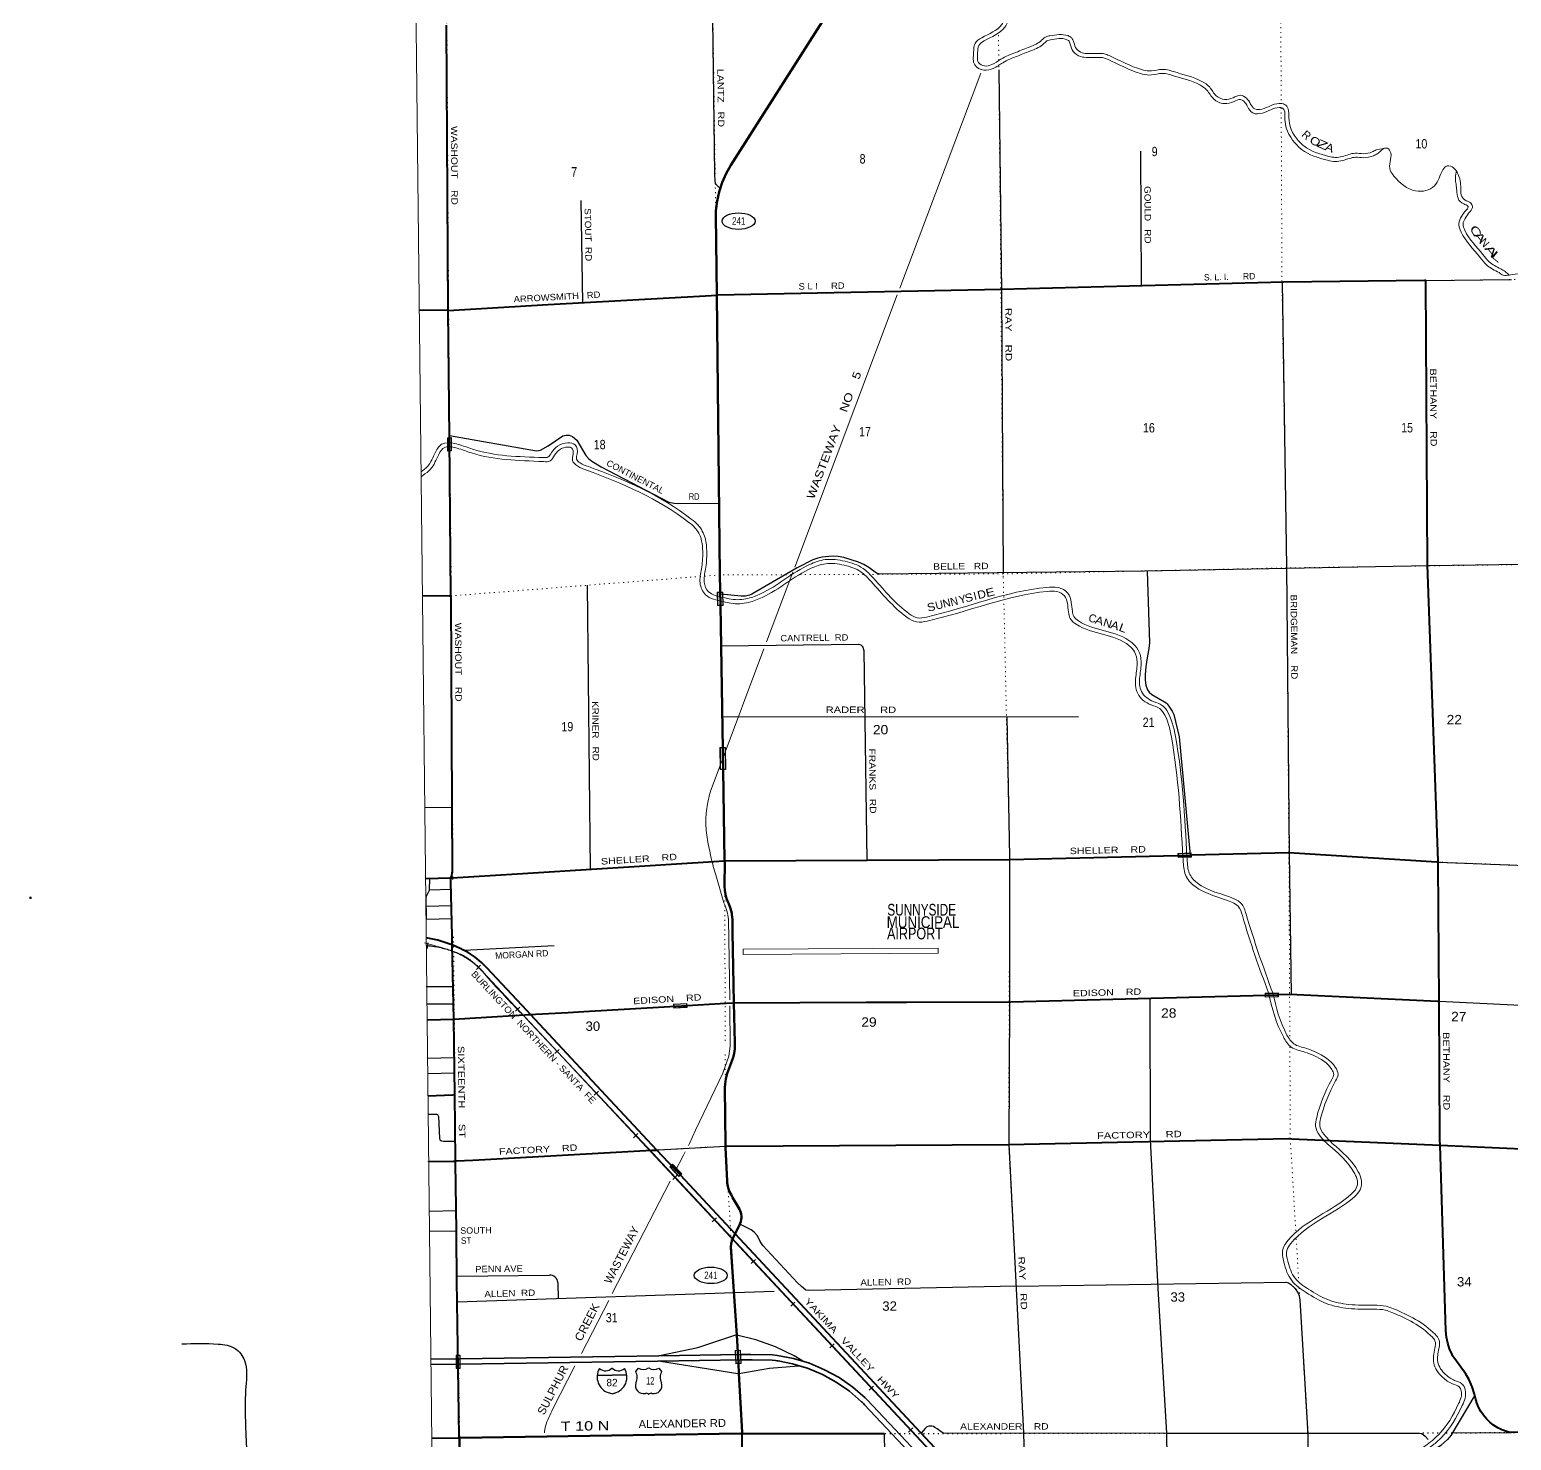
# Model space of a CAD drawing. Header units: feet. Extents: x 245918 to 509309, y -547785 to -360805.
# Drawn here: x 245918 to 273689, y -437264 to -410830 of the extents above; entities that cross this region are included whole.
import ezdxf
from ezdxf.enums import TextEntityAlignment as Align

# ---------------------------------------------------------------- set-up
doc = ezdxf.new("R2010")
doc.units = ezdxf.units.FT
doc.header["$LTSCALE"] = 60
doc.header["$PDMODE"] = 32
doc.header["$PDSIZE"] = 30
doc.linetypes.add('DOTTED', pattern=[1.5, 0.3, -1.2])
for name, color, linetype, lineweight in [('15', 7, 'Continuous', 25), ('16', 7, 'Continuous', 25), ('17', 7, 'Continuous', 25), ('18', 7, 'Continuous', 35), ('19', 7, 'Continuous', 25), ('23', 7, 'Continuous', 70), ('26', 7, 'Continuous', 40), ('27', 7, 'Continuous', 13), ('29', 7, 'Continuous', 25), ('34', 7, 'Continuous', 25), ('36', 7, 'Continuous', 13), ('39', 7, 'Continuous', 13), ('4', 7, 'Continuous', 13), ('55', 7, 'Continuous', 13), ('59', 7, 'Continuous', 13), ('6', 7, 'DOTTED', 25), ('61', 7, 'Continuous', 13), ('7', 7, 'DOTTED', 13)]:
    doc.layers.add(name, color=color, linetype=linetype, lineweight=lineweight)
doc.layers.add('30', color=7, linetype='Continuous')
doc.layers.add('41', color=7, linetype='Continuous')

msp = doc.modelspace()

# ---------------------------------------------------------------- linework, layer by layer
at = {"layer": '15'}
for p, q in [((256830.01, -435912.18), (256832.91, -435909.27)), ((256836.08, -435911.65), (256832.65, -435909.27)), ((256557.3, -436043.65), (256833.71, -436043.65)), ((256833.71, -436389.23), (256769.82, -436371.27)), ((256833.18, -436389.49), (256896.81, -436370.75))]:
    msp.add_line(p, q, dxfattribs=at)
msp.add_lwpolyline([(257109.07, -436043.65), (256833.18, -436043.65), (256833.71, -436043.65)], dxfattribs=at)
for centre, radius, start, end in [((256859.93, -436078.75), 306.13, 148.44438, 254.43381), ((256711.33, -435796.15), 165.66, 227.34266, 315.81164), ((256955.02, -435796.15), 165.66, 224.18821, 312.69405), ((256806.42, -436078.75), 306.13, 283.08086, 31.62486)]:
    msp.add_arc(centre, radius, start, end, dxfattribs=at)
at = {"layer": '16'}
for p, q in [((257276.34, -435972.23), (257327.65, -435913.47)), ((257519.41, -435907.5), (257519.13, -435907.7)), ((257711.5, -435913.38), (257762.89, -435972.23))]:
    msp.add_line(p, q, dxfattribs=at)
for centre, radius, start, end in [((257083.36, -436082.86), 222.05, 332.97043, 29.75871), ((257418.73, -435755.81), 182.07, 239.97227, 303.45418), ((257620.51, -435756.31), 181.52, 236.33975, 300.08743), ((257620.5, -435755.81), 182.07, 236.54582, 236.59441), ((257955.86, -436082.86), 222.05, 150.24129, 207.02957), ((257422.55, -436237.76), 151.42, 159.09177, 283.81923), ((257616.67, -436237.76), 151.42, 256.18077, 20.90823)]:
    msp.add_arc(centre, radius, start, end, dxfattribs=at)
for centre, major_axis, start_param, end_param in [((257477.89, -436436.58), (-19.56, 51.67), 4.95877769, 6.28318531), ((257561.34, -436436.58), (19.56, 51.67), 0, 1.32637542)]:
    msp.add_ellipse(centre, major_axis=major_axis, ratio=0.929097, start_param=start_param, end_param=end_param, dxfattribs=at)
at = {"layer": '17'}
for centre in [(259204.16, -414417.83), (258682.47, -434173.17)]:
    msp.add_ellipse(centre, major_axis=(-309.24, 1), ratio=0.500121, dxfattribs=at)
at = {"layer": '18'}
for points in [[(253436.82, -435745.29), (253986.65, -435736.92), (257708.46, -435680.32)], [(260427.95, -435788.08), (260236.44, -435730.36), (259932.4, -435672.52), (259842.77, -435664.48), (259434.93, -435654.07), (259250.64, -435656.87), (257708.46, -435680.32)], [(253437.92, -435845.28), (253987.75, -435836.92), (257692.71, -435780.58)], [(260339.76, -435865.8), (260212.63, -435827.49), (259943.87, -435776.36), (259919.87, -435771.79), (259893.87, -435769.46), (259834.99, -435764.18), (259461.45, -435754.64), (259437.91, -435754.04), (259411.45, -435754.44), (259255.93, -435756.81), (257692.71, -435780.58)], [(267218.23, -442592.79), (261566.59, -436597.46), (261544.39, -436573.91), (261518.03, -436548.19), (261508.87, -436539.26), (261282.41, -436343.98), (261036.78, -436173.44), (260774.67, -436029.51), (260498.94, -435913.77), (260339.76, -435865.8)], [(273535.01, -448668.43), (273469.03, -448648.08), (273444.03, -448637.93), (272941.75, -448485.42), (272686.77, -448406.77), (272496.62, -448315.8), (272288.98, -448190.19), (272095.6, -448043.55), (271918.61, -447877.51), (271759.94, -447693.88), (271621.34, -447494.67), (271039.71, -446606.37), (271033.19, -446596.37), (270636.73, -446054.38), (270185.78, -445556.79), (267305.56, -442539.44), (261615.81, -436503.88), (261578.05, -436467.05), (261343.66, -436264.93), (261089.43, -436088.43), (260818.14, -435939.46), (260532.77, -435819.67), (260427.95, -435788.08)]]:
    msp.add_lwpolyline(points, dxfattribs=at)
at = {"layer": '19'}
for points in [[(257708.46, -435680.32), (257724.2, -435676.9), (258442.68, -435520.96), (259150.64, -435288.41), (259172.82, -435293.85)], [(260427.95, -435788.08), (260389.36, -435765.56), (260247.87, -435683.01), (259896.6, -435513.34), (259529.51, -435381.33), (259172.82, -435293.85)], [(259211.63, -436011.58), (259190.29, -436015.44), (257742.71, -435789.34), (257692.71, -435780.58)], [(259211.63, -436011.58), (259782.01, -435908.53), (260328.55, -435866.66), (260339.76, -435865.8)]]:
    msp.add_lwpolyline(points, dxfattribs=at)
at = {"layer": '23'}
for points in [[(258795.97, -415805.54), (258795.96, -415804.94), (258778.88, -414313.63), (258781.3, -414227.02), (258800.45, -414045.5), (258838.47, -413866.98), (258894.95, -413693.41), (258969.25, -413526.69), (259060.58, -413368.66), (260817.56, -410613.49)], [(258943.05, -426402.6), (258914.62, -424693.95), (258863.53, -421622.6), (258853.97, -421047.84), (258795.97, -415805.54)], [(259117.98, -429062.81), (259105.56, -428392.33), (259093.68, -427751.47), (259089.35, -427517.53), (259087.85, -427483.41), (259087.69, -427481.43), (259075.3, -427388.58), (259053.27, -427297.53), (259021.85, -427209.28), (259009.91, -427184.38), (258980.85, -427110.82), (258959.63, -427034.63), (258946.49, -426956.64), (258941.57, -426877.7), (258944.31, -426430.98), (258943.12, -426406.9), (258943.05, -426402.6)], [(258960.69, -431755.03), (258960.42, -431727.51), (258950.03, -430649.84), (258953.23, -430587.94), (258967.01, -430487.12), (258991.25, -430388.3), (259025.69, -430292.55), (259086.58, -430139.4), (259101.85, -430091.78), (259120.9, -430012), (259131.5, -429930.66), (259133.55, -429848.66), (259131.93, -429815.44), (259117.98, -429062.81)], [(259139.01, -433395.27), (259140.41, -433392.53), (259228.16, -433213.8), (259236.68, -433193.37), (259246.87, -433161.36), (259253.66, -433128.46), (259256.98, -433095.03), (259256.78, -433061.44), (259253.07, -433028.05), (259245.89, -432995.23), (259235.32, -432963.34), (259221.48, -432932.73), (259204.51, -432903.74), (259088.69, -432711.11), (259063.03, -432659.89), (259037.13, -432608.18), (259016.78, -432554.04), (259002.21, -432498.07), (258993.56, -432440.89), (258991.27, -432406.66), (258961.74, -431777.51), (258960.69, -431755.03)], [(259172.82, -435293.85), (259057.82, -433647.99), (259058.23, -433644.01), (259068.76, -433578.25), (259086.11, -433513.95), (259110.08, -433451.81), (259139.01, -433395.27)], [(259211.63, -436011.58), (259201.39, -435825.94), (259172.82, -435293.85)], [(259273.29, -437137.7), (259272.38, -437112.7), (259211.63, -436011.58)], [(253971.3, -437215.03), (253995.42, -437216), (259248.29, -437136.29), (259273.29, -437137.7)], [(254041.95, -453318.59), (254041.95, -453318.39), (254009.53, -447995.91), (253990.18, -443053.64), (253988.67, -442667.32), (253978.6, -439505.42), (253971.38, -437241.38), (253971.3, -437215.03)]]:
    msp.add_lwpolyline(points, dxfattribs=at)
at = {"layer": '26'}
msp.add_line((253337.7, -426737.23), (253812.63, -426723.69), dxfattribs=at)
for points in [[(253763.56, -416090.3), (253763.42, -416075.51), (253733.2, -410749.27)], [(272317.46, -426416.63), (272317.05, -426405.21), (272119.24, -420863.67), (272082.93, -415558.05), (272082.76, -415533.05), (272057.64, -415533.35), (269419.9, -415564.58), (264127.28, -415699.52), (258808.01, -415804.73), (258795.97, -415805.54)], [(253763.56, -416090.3), (255633.03, -415982.98), (258583.9, -415819.89), (258795.97, -415805.54)], [(253763.56, -416090.3), (253763.21, -416090.32), (253220.5, -416087.96)], [(253279.35, -421435.25), (253785.9, -421440.05), (253814.61, -421439.92), (253786.31, -418474.71), (253763.56, -416090.3)], [(253812.63, -426723.69), (253812.77, -426723.34), (253827.48, -426680.65), (253837.65, -426636.65), (253843.16, -426591.84), (253843.95, -426546.69), (253838.6, -425435.39), (253829.99, -423995.07), (253814.9, -421470.5), (253814.61, -421439.92)], [(272318.34, -426428.44), (272290.03, -426428.63), (269520.18, -426254.09), (267691.75, -426297.15)], [(253812.63, -426723.69), (253837.02, -426722.99), (255052.96, -426646.59), (258642.52, -426421.06), (258935.8, -426402.63), (258943.05, -426402.6)], [(258943.05, -426402.6), (264286.44, -426377.43), (267691.75, -426297.15)], [(272333.91, -429041.64), (272317.7, -426455.21), (272317.46, -426416.63)], [(253838.2, -427981.51), (253834.66, -427813.05), (253813.36, -426798.42), (253811.83, -426725.66), (253812.63, -426723.69)], [(253838.2, -427981.51), (253795.73, -427963.33), (253569.29, -427893.36), (253349.94, -427849.43)], [(253867.34, -429369.79), (253867.33, -429368.81), (253838.2, -427981.51)], [(255303.5, -429285.62), (255234.83, -429212.04), (254493.83, -428418.08), (254385.06, -428306.86), (254265.25, -428207.62), (254135.73, -428121.44), (254038.62, -428069.87), (254013.72, -428056.64), (253988.62, -428045.9), (253838.2, -427981.51)], [(258241.48, -429113.4), (258858.65, -429077.23), (259095.01, -429062.88), (259117.98, -429062.81)], [(259117.98, -429062.81), (261587.59, -429055.38), (262360.61, -429053.05), (264306.95, -429047.19), (269323.35, -428917.94)], [(272333.91, -429041.64), (272303.55, -429040.24), (269534.77, -428912.49), (269323.35, -428917.94)], [(272353.16, -431734.01), (272350.15, -431635.05), (272333.91, -429041.64)], [(253867.34, -429369.79), (255092.18, -429298), (255303.5, -429285.62)], [(255303.5, -429285.62), (255399.51, -429279.99), (256008.22, -429244.31), (256303.84, -429226.98), (258241.48, -429113.4)], [(257672.28, -431823.7), (256376.02, -430434.8), (256329.36, -430384.8), (255303.5, -429285.62)], [(253366.85, -429386.16), (253865.99, -429369.87), (253867.34, -429369.79)], [(253382.47, -430805.57), (253849.99, -430786.98), (253883.72, -430785.64), (253867.34, -429369.79)], [(253898.11, -432029.91), (253897.83, -432005.31), (253883.72, -430785.64)], [(272353.16, -431734.01), (275136.77, -431856.19), (280313.33, -431601.85), (285067.35, -431533.65)], [(253898.11, -432029.91), (253913.22, -432028.94), (254222.43, -432012.06), (257580.28, -431828.72), (257649.86, -431824.92), (257672.28, -431823.7)], [(259139.01, -433395.27), (258114.08, -432297.09), (257672.28, -431823.7)], [(258960.69, -431755.03), (258984, -431752.36), (264265.39, -431720.31), (269520.82, -431608.95), (269545.82, -431610.79), (269570.82, -431611.89), (272353.16, -431734.01)], [(275152.76, -437105.55), (273666.95, -437114.47), (273595.85, -437095.97), (273512.25, -437065.43), (273432.29, -437026.33), (273356.86, -436979.08), (273286.78, -436924.21), (273222.82, -436862.31), (273165.69, -436794.06), (273115.99, -436720.22), (273074.29, -436641.58), (273041.04, -436559.02), (273016.6, -436473.44), (272999.08, -436398.15), (272955.68, -436262.42), (272898.33, -436131.97), (272827.67, -436008.23), (272744.45, -435892.56), (272707.4, -435847.46), (272612.1, -435713.88), (272594.29, -435688.91), (272581.06, -435663.88), (272577.29, -435656.76), (272530.41, -435551.1), (272494.83, -435441.11), (272470.94, -435328.01), (272459.01, -435213.03), (272353.16, -431734.01)], [(253396.03, -432037.41), (253863.22, -432030.43), (253898.11, -432029.91)], [(253951.09, -435917.98), (253925.38, -434266.68), (253916.14, -433427.16), (253915.52, -433336.76), (253898.45, -432055.31), (253898.11, -432029.91)], [(273111.35, -448427.61), (272534.68, -447748.4), (259139.01, -433395.27)], [(253971.3, -437215.03), (253970.93, -437191.38), (253951.09, -435917.98)], [(253453.1, -437224.29), (253945.42, -437216.76), (253971.3, -437215.03)], [(259273.29, -437137.7), (259298.29, -437136.15), (261930.45, -437133.13)], [(259296.62, -442011.53), (259273.41, -437162.7), (259273.29, -437137.7)]]:
    msp.add_lwpolyline(points, dxfattribs=at)
at = {"layer": '29'}
for p, q in [((266736.29, -413108.26), (266751.91, -415632.6)), ((256245.4, -414031.45), (256280.32, -415947.82)), ((272082.64, -415533.05), (273689.86, -415514.02)), ((256365.22, -421241.43), (256422.18, -426560.56)), ((253838.42, -425405.68), (253323.12, -425412.32)), ((253816.44, -426945.15), (253414.72, -426954.67)), ((253822.78, -427247.02), (253351.83, -427257.68)), ((253827.97, -427494.57), (253356.01, -427501.7)), ((254063.54, -428079.38), (255751.41, -427993.61)), ((253854.61, -428763), (253350.04, -428766.9)), ((253861.44, -429088.46), (253362.44, -429092.74)), ((253875.74, -430095.76), (253374.83, -430111.81)), ((253879.05, -430381.78), (253377.93, -430393.25)), ((257674.86, -431823.56), (257709.99, -431821.64)), ((257709.99, -431821.64), (258959, -431752.51)), ((253910.56, -432964.34), (253406.32, -432972.56)), ((253410.39, -433342.65), (253915.52, -433336.76)), ((253923.72, -434190.26), (255661.13, -434166.57)), ((255814.59, -434303.71), (255822.21, -434609.88)), ((259871.77, -434475.76), (253931.7, -434672.5)), ((264404.91, -434373.39), (260524.2, -434458.42)), ((261930.45, -437133.13), (262044.45, -442439.76)), ((267227.39, -437129.93), (263108.45, -437133.8)), ((272582.84, -437123.17), (273687.38, -437117.83))]:
    msp.add_line(p, q, dxfattribs=at)
for points in [[(258858.37, -413805.83), (258785.81, -413730.95), (258774.94, -413710.54), (258767.87, -413663.39), (258760.46, -413537.33), (258723.75, -410637.14)], [(264084.48, -411584.23), (264129.78, -415744.2), (264165.78, -421028.55)], [(269391.3, -415566.66), (269476.73, -420896.25), (269521.44, -426262.1), (269558.94, -428913.61)], [(253785.91, -418432.45), (255416.55, -418721.43), (255490.68, -418709.92), (255633.25, -418627.97), (255910.12, -418441.14), (255972.31, -418428.53), (256032.65, -418426.99), (256093.92, -418455.29), (256176.25, -418525.3), (256343.41, -418812.69), (256390.82, -418865.52), (256452.09, -418917.39), (256627.43, -419024.2), (257900.48, -419682.04), (257997.89, -419700.14), (258083.23, -419711.14), (258839.11, -419705.07)], [(277838.63, -420797.49), (272142.22, -420880.09), (266812.21, -420977.29), (261843.04, -421030.66), (261792.38, -421011.8), (261648.64, -420905.7), (261552.03, -420851.48), (261450.7, -420811.4), (261178.53, -420724.17), (261070.14, -420700.59), (260988.85, -420695.87), (260895.76, -420700.59), (260768.52, -420714.73), (260687.23, -420731.24), (260655.41, -420743.03), (260597.68, -420764.24), (260300.97, -420916.02), (259453.65, -421407.89), (259411.24, -421426.75), (259385.32, -421436.18), (259333.48, -421445.61), (259253.36, -421447.97), (258866.91, -421405.53)], [(266862.98, -420976.74), (266906.16, -422320.14), (266895.87, -422425.18), (266855.51, -422636.99), (266836.96, -422771.77), (266822.82, -422915.59), (266828.02, -423019.5), (266839.31, -423113.64), (266867.59, -423200.88), (266898.01, -423246.42), (266948.89, -423288.11), (267187.49, -423425.84), (267218.71, -423443.72), (267238.73, -423462.58), (267283.5, -423526.24), (267332.99, -423601.69), (267361.83, -423665.1), (267463.13, -424083.56), (267671.26, -426297.63)], [(258876.11, -422378.93), (261451.03, -422343.95), (261493.48, -422356.76), (261521.76, -422380.34), (261535.9, -422403.92), (261551.2, -422462.37), (261608.46, -426390.04)], [(258898.1, -423700.71), (264246.27, -423705.67), (265578.05, -423700.46)], [(264230.53, -423705.73), (264283.25, -426329.51), (264279.9, -429054.02), (264267, -431720.28)], [(272318.34, -426428.44), (275100.28, -426536.75), (280315.67, -426210.22), (285001.18, -426188.68)], [(253356.01, -427501.7), (253348.74, -427077.75), (253414.72, -426954.67), (253415.31, -426735.02)], [(266913.82, -428980.02), (266921.78, -431634.38), (267059.69, -434420.65), (267227.39, -437129.93)], [(281308.86, -428884.85), (275137.22, -429177.16), (272333.91, -429041.64)], [(253386.25, -431149.13), (253543.74, -431149.13), (253560.23, -431160.91), (253577.59, -431196.79), (253598.57, -431602.52), (253607.5, -431631.91), (253623.99, -431646.05), (253635.64, -431651.32), (253673.58, -431655.33), (253893.79, -431656.07)], [(264267, -431720.28), (264547.69, -437122.31), (264596.87, -438976.85), (264595.52, -439016.61)], [(260524.2, -434458.42), (260467.51, -434451.33), (260384.23, -434383.96), (260309.81, -434309.5), (259657.76, -433614.49), (259609.92, -433536.48), (259560.3, -433430.1), (259498.29, -433362.73), (259439.82, -433316.63), (259290.98, -433245.71), (259229.77, -433215.08)], [(264404.91, -434373.39), (269466.24, -434302.6), (269511.02, -434314.39), (269548.72, -434340.32), (269635.91, -434418.13), (269692.47, -434505.37), (269711.32, -434554.89), (269725.46, -434627.98), (269872.74, -437146.12), (269897.62, -442499.56)], [(273003.02, -436415.08), (272553.66, -437172.35), (272490.25, -437247.51), (272438.41, -437299.38), (272368.67, -437363.33), (271778.68, -437762.79), (271756.19, -437782.73), (271730.27, -437813.38), (271704.34, -437872.33), (271664.6, -438000.64), (271456.96, -439090.13), (271462.8, -439124.34), (271484.01, -439154.99), (271507.57, -439171.49), (271556.58, -439176.56), (272092, -439162.06), (272175.31, -439168.71), (272232.71, -439179.08), (272427.11, -439226.23), (272456.57, -439235.66), (272483.66, -439250.98), (272493.09, -439268.67), (272495.53, -439292.18)], [(263108.45, -437133.8), (263052.65, -437126.71), (263018.09, -437114.3), (262973.79, -437084.16), (262924.18, -437048.7), (262881.65, -437020.33), (262855.97, -437006.15), (262827.62, -436999.06), (262775.34, -436999.06), (262732.81, -437013.24), (262701.82, -437039.84), (262624.73, -437130.26)], [(267227.39, -437129.93), (269833.85, -437127.26), (269911.61, -437127.26), (271967.11, -437127.26), (272001.28, -437133.16), (272033.1, -437152.02), (272071.94, -437185.71), (272130.14, -437250.91)], [(267227.39, -437129.93), (267284.71, -441853.42), (267288.38, -441886.25)]]:
    msp.add_lwpolyline(points, dxfattribs=at)
for centre, radius, start, end in [((255652.92, -434350.29), 183.91, 52.16855, 87.44076), ((255699.85, -434299.09), 114.83, 357.69715, 54.99554)]:
    msp.add_arc(centre, radius, start, end, dxfattribs=at)
at = {"layer": '34'}
for p, q in [((253377.32, -428049.98), (253383.96, -427939.57)), ((254292.91, -428441.28), (254368.39, -428360.42)), ((255024.9, -429219.4), (255105.76, -429143.93)), ((255763.83, -430014.97), (255844.69, -429939.5)), ((256497.31, -430797.05), (256578.17, -430721.58)), ((257236.24, -431592.62), (257317.1, -431517.15)), ((257969.72, -432374.7), (258050.58, -432299.23)), ((258708.64, -433170.27), (258789.51, -433094.8)), ((259442.12, -433952.35), (259522.99, -433876.88)), ((260181.05, -434747.92), (260261.92, -434672.45)), ((260914.53, -435530), (260995.4, -435454.53)), ((261653.46, -436325.57), (261734.33, -436250.1)), ((262386.94, -437107.65), (262467.8, -437032.18))]:
    msp.add_line(p, q, dxfattribs=at)
at = {"layer": '34', "lineweight": 13}
msp.add_line((254417.07, -428489.72), (255099.76, -429221.2), dxfattribs=at)
at = {"layer": '34'}
msp.add_lwpolyline([(253351.49, -427990.28), (253383.51, -427992.89), (253413.75, -427995.85), (253444.15, -427999.27), (253474.27, -428003.33), (253504.55, -428007.85), (253534.53, -428012.99), (253564.51, -428018.54), (253594.28, -428024.56), (253624.16, -428031.19), (253653.72, -428038.47), (253683.14, -428046.06), (253712.66, -428054.27), (253741.8, -428062.88), (253770.87, -428072.05), (253799.81, -428081.92), (253828.43, -428092.02), (253857, -428102.68), (253885.42, -428114.05), (253913.54, -428125.65), (253941.44, -428137.74), (253969.2, -428150.53), (253976.46, -428154.02), (253998.12, -428164.6), (254019.57, -428175.56), (254040.87, -428187), (254061.87, -428198.72), (254082.85, -428210.83), (254103.4, -428223.3), (254123.94, -428236.16), (254144.06, -428249.39), (254164.06, -428262.9), (254183.74, -428276.69), (254203.31, -428290.96), (254222.46, -428305.59), (254241.4, -428320.42), (254260.22, -428335.72), (254278.62, -428351.18), (254296.82, -428367.03), (254314.68, -428383.35), (254332.24, -428399.75), (254349.59, -428416.52), (254366.61, -428433.77), (254383.34, -428451.08), (254399.76, -428468.68), (254415.83, -428486.74), (254417.87, -428488.98), (255100.56, -429220.45), (255100.88, -429220.79), (255300.35, -429434.52), (272458.72, -447819.3)], dxfattribs=at)
at = {"layer": '34', "lineweight": 13}
for points in [[(255100.08, -429221.54), (255299.55, -429435.27), (272457.92, -447820.04)], [(255221.5, -429356.64), (257599.3, -431883.33), (262536.39, -437179.28), (264414.39, -439191.02), (267402, -442395.93), (269881.61, -445063.89), (270563.92, -445795)]]:
    msp.add_lwpolyline(points, dxfattribs=at)
for centre, radius, start, end in [((253229.32, -429732.61), 1745.45, 64.93634, 86.12241), ((253378.35, -429400.22), 1381.24, 41.36276, 64.69483)]:
    msp.add_arc(centre, radius, start, end, dxfattribs=at)
msp.add_spline([(253320.68, -427940.88), (253792.8, -428079.07), (253998.56, -428156.06), (254189.03, -428272.23), (254302.82, -428375.88), (254578.97, -428676.6), (255224.27, -429357.43)], degree=3, dxfattribs=at)
at = {"layer": '34'}
msp.add_spline([(248770.73, -435458.14), (249450.69, -435458.92), (249768.49, -435543.24), (249946.02, -435770.11), (249969.67, -436257.64), (249980.72, -437394.64), (250002.85, -439971.35), (250036.42, -442744.66), (250041.9, -443544.71), (250200.75, -443969.81), (250602.49, -444227.63), (252028.97, -444801.5), (253266.35, -445417.02), (253509.07, -445566.53)], degree=3, dxfattribs=at)
at = {"layer": '36'}
msp.add_lwpolyline([(259292.57, -428059.59), (262943.51, -428041.97), (262943.13, -428134.57), (259292.31, -428158.23)], close=True, dxfattribs=at)
at = {"layer": '39'}
for p, q in [((263746.15, -411643.94), (262228.23, -415672.88)), ((271152.8, -413084.39), (271292.97, -413056.77)), ((271179.48, -413154.96), (271292.97, -413056.77)), ((262179.57, -415802.03), (260258.37, -420901.37)), ((253287.76, -419183.54), (253254.86, -419211.51)), ((260221.72, -420998.64), (259731.11, -422300.85)), ((259680.81, -422434.36), (258859, -424615.65)), ((258859, -424615.65), (258676.86, -425099.08)), ((258780.46, -426669.42), (258928.27, -427190.32)), ((257924.8, -432406.14), (256837.69, -434514.43)), ((256771.11, -434643.55), (256260.12, -435634.54)), ((256138.94, -435869.56), (255724.32, -436673.65))]:
    msp.add_line(p, q, dxfattribs=at)
for points in [[(259016.75, -427503.24), (259043.17, -428997.9), (259043.21, -429008.66)], [(259043.68, -429124.56), (259046.69, -429879.54), (259019.79, -430063.19), (258906.92, -430385.24), (258399.95, -431453.98)], [(258399.95, -431453.98), (258282.88, -431700.73), (258266.69, -431736.08)], [(258202.67, -431859.82), (258174.49, -431921.91), (258004.51, -432245.82)]]:
    msp.add_lwpolyline(points, dxfattribs=at)
for centre, radius, start, end in [((261214.33, -425820.1), 2577.8, 191.77015, 199.23679), ((257971.69, -427629.77), 1052.69, 6.90336, 24.67379), ((272666.24, -444513.28), 18667.85, 155.16834, 155.72444)]:
    msp.add_arc(centre, radius, start, end, dxfattribs=at)
for points in [[(264158.01, -410604), (264168, -410671.09), (264138.61, -410731.42), (263764.44, -410981.06), (263637.4, -411090.14), (263609.54, -411257.83), (263631.41, -411491), (263800.31, -411588.52), (263979.1, -411556.75), (264156.3, -411450.23), (264431.79, -411325.06), (264700.01, -411218.64), (264927, -411092.49), (265002.11, -411031.19), (265049.09, -411019.87), (265359.82, -411018.11), (265386.63, -411033.43), (265419.97, -411104.76), (265478.55, -411239.78), (265618.59, -411334.1), (265750.32, -411353.73), (265972.94, -411349.83), (266041.65, -411357), (266119.97, -411385.75), (266737.33, -411651.33), (266896.36, -411680.76), (267096.9, -411654.42), (267233.92, -411657.43), (267331.77, -411686.41), (267850.72, -411865.93), (267981.93, -411964.89), (268108.75, -412128.89), (268305.69, -412215.8), (268491.63, -412179.41), (268608.96, -412140.72), (268672.08, -412171.56), (268742.99, -412269.81), (268844.81, -412391.51), (269022.4, -412393.88), (269340.12, -412289.51), (269398.07, -412299.63), (269430.84, -412341.49), (269444.96, -412471.55), (269446.32, -412547.68), (269672.71, -412996.45), (269757.95, -413073.72), (270245.65, -413277.22), (270391.39, -413300.92), (270654.77, -413243.33), (270768.65, -413221.04), (270919.73, -413230.48), (271103.6, -413193.45), (271179.48, -413154.96)], [(264229.58, -410575.4), (264245.61, -410683.04), (264197.13, -410782.53), (263809.85, -411040.93), (263706.92, -411129.3), (263685.12, -411260.52), (263702.46, -411445.42), (263814.12, -411509.89), (263952.34, -411485.33), (264121.35, -411383.73), (264402.43, -411256.02), (264667.83, -411150.72), (264884.74, -411030.17), (264967.93, -410962.28), (265039.97, -410944.92), (265379.54, -410943), (265444.5, -410980.11), (265488.36, -411073.95), (265538.63, -411189.82), (265646.42, -411262.42), (265755.22, -411278.63), (265976.19, -411274.76), (266058.73, -411283.38), (266147.73, -411316.05), (266759.24, -411579.11), (266898.35, -411604.85), (267092.82, -411579.31), (267245.6, -411582.67), (267354.69, -411614.98), (267886.43, -411798.92), (268035.11, -411911.06), (268156.44, -412067.96), (268314.41, -412137.67), (268472.61, -412106.71), (268614.46, -412059.94), (268721.89, -412112.42), (268802.23, -412223.74), (268880.24, -412316.98), (269010.88, -412318.72), (269334.54, -412212.4), (269439.36, -412230.7), (269503.09, -412312.12), (269519.89, -412466.82), (269521, -412529.21), (269733.4, -412950.24), (269798.75, -413009.48), (270266.39, -413204.61), (270389.33, -413224.6), (270639.55, -413169.89), (270763.7, -413145.58), (270914.58, -413155.01), (271078.78, -413121.94), (271152.8, -413084.39)], [(271292.97, -413056.77), (271366.92, -413052.48), (271428.71, -413137.96), (271415.59, -413305.27), (271416.36, -413462.27), (271486.65, -413573.77), (271893.47, -413852.49), (272088.26, -413845.06), (272247.48, -413757.72), (272335.35, -413613.26), (272404.93, -413457.04), (272485.98, -413381.14), (272603.21, -413419.35), (272658.55, -413480.78)], [(272666.95, -413842.81), (272651.17, -413727.61), (272640.59, -413627.15), (272645.88, -413543.87), (272658.55, -413480.78)], [(272658.55, -413480.78), (272700.22, -413564.6), (272741.11, -413831.61), (272759.35, -413954.09), (272841.16, -414035.19), (272934.53, -414087.91), (272957.98, -414163.99), (272899.35, -414257.61), (272820.91, -414367.69), (272782.48, -414467), (272814.78, -414589.23), (273156.4, -415044.23), (273273.32, -415179.06), (273489.01, -415311.95)], [(272666.95, -413842.81), (272688.84, -413989.8), (272795.51, -414095.55), (272871.65, -414138.54), (272876.2, -414153.28), (272836.97, -414215.91), (272754.36, -414331.84), (272703.75, -414462.63), (272746.01, -414622.55), (273098.01, -415091.37), (273224.19, -415236.88), (273462.39, -415383.64)], [(273649.84, -415428.16), (273871.93, -415394.04), (274107.7, -415317.44), (274361.67, -415133.84), (274531.8, -414981.9), (274653.93, -414842.88), (274715.85, -414821.66), (274810.34, -414824.03), (274871.63, -414881.34), (274873.29, -415088.65), (274915.26, -415303.31), (275014.68, -415441.87)], [(273462.39, -415383.64), (273537.05, -415429.64), (273649.84, -415428.16)], [(273489.01, -415311.95), (273571.97, -415363.06), (273649.84, -415428.16)], [(253253.17, -419115.65), (253374.83, -419015.99), (253522.81, -418747.68), (253660.66, -418588.25), (253827.84, -418572.18)], [(253287.76, -419183.54), (253433.47, -419064.97), (253584.69, -418790.79), (253699.54, -418657.96), (253826.71, -418649.07)], [(253826.71, -418649.07), (253927.74, -418673.53), (254200.78, -418762.82), (255550, -418924.59), (255672.22, -418910.48), (255756.14, -418802.81), (255851.03, -418702.59), (256007.12, -418651.72), (256077.78, -418671.5), (256104, -418784.3), (256091.4, -418902.24), (256190.26, -419009.79), (256356.57, -419085.17), (258274.83, -420062.81), (258386.64, -420162.35), (258504.06, -420375.36), (258532.52, -420624.97), (258510.59, -420935.17), (258482.64, -421196.71), (258586.54, -421417.77), (258919.57, -421546.87)], [(253827.84, -418572.18), (253948.25, -418601.33), (254217.06, -418689.23), (255550.17, -418849.07), (255632.39, -418839.58), (255699.2, -418753.86), (255809.67, -418637.19), (256005.47, -418573.37), (256140.78, -418611.26), (256179.92, -418779.67), (256169.58, -418876.47), (256235.14, -418947.79), (256389.1, -419017.57), (258317.49, -420000.37), (258446.11, -420114.88), (258576.9, -420352.14), (258607.82, -420623.35), (258585.31, -420941.8), (258559.45, -421183.81), (258642.97, -421361.51), (258915.73, -421468.99)], [(258915.73, -421468.99), (259065.45, -421503.08), (259380.67, -421487.49), (259616.29, -421402.85), (260534.96, -420853.31), (260826.73, -420761.65), (261201.02, -420791.33), (261536.94, -420924.34), (261739.24, -421114.05), (262404.03, -421776.77), (262554.07, -421852.65), (262726.62, -421837.55), (264981.48, -421280.73), (265192.55, -421285.09), (265373.23, -421388.61), (265440.57, -421560.55), (265461.6, -421727.27), (265487.48, -421827.46), (265573.32, -421908.49), (266573.16, -422313.72), (266694.21, -422454.53), (266750.32, -422672.96), (266725.13, -422953.21), (266756.19, -423232.48), (266980.54, -423419.78), (267144.58, -423491.39), (267228.65, -423586.55), (267392.01, -424074.86), (267607.03, -426338.48)], [(258917.78, -421546.38), (259058.85, -421578.5), (259395.52, -421561.85), (259648.52, -421470.96), (260565.87, -420922.21), (260835.32, -420837.57), (261183.87, -420865.21), (261496.05, -420988.82), (261687.1, -421167.97), (262359.53, -421838.31), (262539.31, -421929.23), (262738.95, -421911.76), (264989.84, -421355.92), (265171.87, -421359.68), (265313.03, -421440.55), (265367.33, -421579.2), (265387.79, -421741.4), (265420.27, -421867.15), (265532.09, -421972.7), (266528.14, -422376.4), (266625.92, -422490.15), (266674.46, -422679.11), (266649.76, -422954.01), (266684.98, -423270.73), (266940.71, -423484.23), (267099.36, -423553.49), (267162.36, -423624.79), (267318.16, -424090.51), (267532.08, -426342.48)], [(258676.9, -425101.09), (258622.91, -425343.59), (258590.5, -425670.27), (258622.59, -426007.89), (258690.73, -426345.94)], [(267531.81, -426339.79), (267537.3, -426397.58), (267581.48, -426668.62), (267753.54, -426881.04), (268459.64, -427185.88), (268565.85, -427253.06), (268646.97, -427430.97), (269136.33, -428879.18)], [(267607.03, -426338.48), (267611.73, -426387.99), (267652.3, -426636.89), (267800.21, -426819.5), (268494.76, -427119.35), (268624.82, -427201.62), (268716.8, -427403.33), (269215.74, -428879.92)], [(269136.33, -428879.18), (269415.31, -429704.79), (269563.69, -429894.35), (269819.87, -429990.09), (269985.41, -430053.46), (270326.04, -430314.91), (270359.74, -430407.95), (270323.85, -430501.02), (270039.53, -431217.11), (270019.82, -431378.15), (270233.24, -431701.38)], [(269215.74, -428879.92), (269482.26, -429668.65), (269609.73, -429831.49), (269846.4, -429919.94), (270022.42, -429987.32), (270389.1, -430268.76), (270439.8, -430408.78), (270393.69, -430528.35), (270112.8, -431235.81), (270097, -431364.92), (270180.34, -431532.56), (270332.78, -431698.86)], [(270232.46, -431700.41), (270754.27, -432269.64), (270801.89, -432400.13), (270782.48, -432539.83), (270693.93, -432645.13), (269500.15, -433521.48), (269404.47, -433687.8), (269425.19, -433924.18), (269573.31, -434271.68), (269841.8, -434492.92), (270220.46, -434698.27), (270635.09, -434791.81), (271110.62, -434805.87), (271328.4, -434824.99), (271447.49, -434867.14), (272208.4, -435332.93), (272256.91, -435398.48), (272256.05, -435539.64), (272232.54, -435815.68), (272399.33, -436081.82), (272588.39, -436205.54), (272708.76, -436261.47), (272749.33, -436335.49), (272745.15, -436457.7), (272700.57, -436576.24), (272315.3, -437165.79), (272171.16, -437294.29), (271657.01, -437669.29), (271509.64, -437822.2), (271430.55, -438029.71)], [(270332.78, -431698.86), (270819.62, -432229.94), (270878.75, -432391.96), (270853.79, -432571.56), (270745.55, -432700.27), (269557.28, -433572.58), (269481.24, -433704.75), (269498.86, -433905.75), (269635.13, -434225.44), (269883.91, -434430.44), (270247.09, -434627.39), (270644.54, -434717.06), (271115.01, -434730.97), (271344.45, -434751.11), (271479.93, -434799.06), (272260.01, -435276.58), (272332.06, -435373.95), (272331.03, -435543.06), (272309.4, -435797.08), (272454.15, -436028.06), (272624.92, -436139.81), (272762.69, -436203.83), (272824.99, -436317.48), (272819.69, -436472.57), (272767.87, -436610.36), (272372.64, -437215.15), (272218.33, -437352.72), (271706.48, -437726.04), (271574.27, -437863.22), (271503.21, -438049.66)], [(255649.03, -436838.45), (255585.57, -436999.76), (255565.24, -437124.51)]]:
    msp.add_spline(points, degree=3, dxfattribs=at)
msp.add_point((245932.53, -427097.49), dxfattribs=at)
at = {"layer": '4'}
msp.add_lwpolyline([(252658.03, -364975.08), (284238.76, -364605.82), (315818.96, -364193.12), (347398.55, -363736.98), (378977.49, -363237.41), (410555.7, -362694.39), (442133.15, -362107.94), (473709.75, -361478.06), (505285.47, -360804.74), (509308.75, -543581.54), (477481.62, -544260.21), (445653.59, -544895.11), (413824.71, -545486.24), (381995.06, -546033.57), (350164.67, -546537.12), (318333.63, -546996.89), (286501.99, -547412.88), (254669.8, -547785.08)], close=True, dxfattribs=at)
msp.add_lwpolyline([(252658.03, -364975.08), (284238.76, -364605.82), (315818.96, -364193.12), (347398.55, -363736.98), (378977.49, -363237.41), (410555.7, -362694.39), (442133.15, -362107.94), (473709.75, -361478.06), (505285.47, -360804.74), (509308.75, -543581.54), (477481.62, -544260.21), (445653.59, -544895.11), (413824.71, -545486.24), (381995.06, -546033.57), (350164.67, -546537.12), (318333.63, -546996.89), (286501.99, -547412.88), (254669.8, -547785.08)], close=True, dxfattribs=at)
at = {"layer": '55'}
for p, q in [((253985.72, -435666.58), (253986.84, -435916.58)), ((253986.84, -435916.58), (253911.84, -435916.92))]:
    msp.add_line(p, q, dxfattribs=at)
msp.add_lwpolyline([(253911.84, -435916.92), (253910.72, -435666.92), (253985.72, -435666.58)], dxfattribs=at)
for points in [[(253977.76, -435674.61), (253918.75, -435674.87), (253919.79, -435908.88), (253978.8, -435908.62)], [(259243.84, -435573.07), (259256.42, -435822.75), (259151.55, -435828.04), (259138.97, -435578.35)], [(259236.25, -435581.45), (259147.35, -435585.93), (259159.13, -435819.65), (259248.03, -435815.16)]]:
    msp.add_lwpolyline(points, close=True, dxfattribs=at)
at = {"layer": '59'}
for points in [[(258910.59, -421369.51), (258915.54, -421619.46), (258810.56, -421621.54), (258805.62, -421371.58)], [(258902.75, -421377.66), (258813.77, -421379.41), (258818.39, -421613.38), (258907.38, -421611.62)], [(258951.92, -424289.51), (258862.93, -424290.79), (258868.58, -424684.79), (258957.57, -424683.51)]]:
    msp.add_lwpolyline(points, close=True, dxfattribs=at)
msp.add_lwpolyline([(258959.81, -424281.42), (258965.69, -424691.39), (258860.7, -424692.9), (258854.82, -424282.91), (258959.23, -424281.41)], dxfattribs=at)
at = {"layer": '6'}
msp.add_line((272468.56, -437124.74), (280436.47, -437061.34), dxfattribs=at)
for points in [[(253732.87, -410691.93), (253732.08, -410749.26), (253763.42, -416075.51), (253786.3, -418473.54)], [(253788.71, -418726.53), (253814.9, -421470.5), (253829.78, -424000.86)], [(253829.78, -424000.86), (253845.9, -426738.16), (253846.51, -426799.55)], [(253856.67, -427829.35), (253898.11, -432029.91), (253906.12, -432623.04)], [(253951.07, -435917.42), (253974.61, -437338.96), (253991.21, -442698.52), (253991.53, -442801.33)], [(253453.1, -437224.21), (259249.64, -437136.27), (272341.74, -437125.86)]]:
    msp.add_lwpolyline(points, dxfattribs=at)
at = {"layer": '61'}
for p, q in [((253822.89, -418475.45), (253824.07, -418725.45)), ((253824.07, -418725.45), (253749.07, -418725.8)), ((267439.68, -426265.17), (267689.58, -426258.12)), ((267689.58, -426258.12), (267691.7, -426333.09)), ((269071.17, -428885.37), (269321.11, -428879.87)), ((269321.11, -428879.87), (269322.76, -428954.85)), ((257987.88, -429090.3), (258237.46, -429075.85)), ((258237.46, -429075.85), (258241.79, -429150.72)), ((257969.3, -432088.85), (258140.74, -432270.81)), ((258140.74, -432270.81), (258086.16, -432322.24))]:
    msp.add_line(p, q, dxfattribs=at)
for points in [[(253749.07, -418725.8), (253747.89, -418475.81), (253822.89, -418475.45)], [(267691.7, -426333.09), (267441.8, -426340.14), (267439.68, -426265.17)], [(269322.76, -428954.85), (269072.82, -428960.35), (269071.17, -428885.37)], [(258241.79, -429150.72), (257992.21, -429165.18), (257987.88, -429090.3)], [(258086.16, -432322.24), (257914.72, -432140.28), (257969.3, -432088.85)]]:
    msp.add_lwpolyline(points, dxfattribs=at)
for points in [[(253755.92, -418483.76), (253814.93, -418483.48), (253816.03, -418717.49), (253757.02, -418717.76)], [(267447.9, -426272.93), (267681.81, -426266.34), (267683.47, -426325.32), (267449.56, -426331.91)], [(269079.34, -428893.18), (269313.29, -428888.04), (269314.58, -428947.03), (269080.63, -428952.17)], [(257996.32, -429097.82), (258229.93, -429084.29), (258233.34, -429143.19), (257999.73, -429156.73)], [(257926.03, -432140.61), (257968.96, -432100.16), (258129.43, -432270.47), (258086.49, -432310.92)]]:
    msp.add_lwpolyline(points, close=True, dxfattribs=at)
at = {"layer": '7'}
for p, q in [((269366.99, -410514.98), (269374.48, -412207.49)), ((264081.46, -411404.44), (264076.56, -410876.37)), ((261547.28, -421037.71), (260362.23, -421041.87)), ((258862.78, -421628.43), (258902.14, -424181.87)), ((258902.14, -424181.87), (258903.93, -424277.15)), ((258911.71, -424692.35), (258944.31, -426430.98)), ((258944.31, -426430.98), (258954.72, -429810.05)), ((258955.41, -430033.93), (258960.8, -431782.04)), ((258961.48, -431793.08), (259192.36, -435573.49)), ((253399.29, -432037.58), (253381.09, -432037.66)), ((269656.16, -433489.18), (269703.23, -434290.58))]:
    msp.add_line(p, q, dxfattribs=at)
for points in [[(258723.75, -410637.14), (258798.07, -415798.77), (258853.97, -421047.84)], [(264175.02, -421470.74), (264166.27, -421085.4), (264121.13, -415671.13), (264082.32, -411496.96)], [(269374.86, -412294.7), (269389.19, -415532.83), (269476.18, -420914.87), (269519.78, -426254.09), (269536.78, -429749.78)], [(253220.5, -416087.96), (253763.21, -416090.32), (258808.01, -415804.73), (264127.28, -415699.52), (269419.9, -415564.58), (274745.95, -415501.53), (280127.05, -415483.82), (284867.24, -415370.65)], [(277938.54, -420787.09), (274777.96, -420840.64), (269475.38, -420915.67), (264165.78, -421028.55), (261663.61, -421037.3)], [(258494.85, -421075.31), (253814.86, -421440.38), (253279.35, -421435.25)], [(260193.02, -421042.46), (258855.75, -421047.16), (258575.4, -421069.03)], [(258853.97, -421047.85), (258854.28, -421076.79), (258858.74, -421366.17)], [(264281.73, -427736.84), (264286.44, -426378.23), (264176.82, -421550.19)], [(281414.37, -426198.37), (280318.67, -426201.35), (275100.28, -426536.75), (272362.01, -426431.28), (269520.18, -426254.09), (267691.76, -426297.15)], [(258642.52, -426421.06), (253837.02, -426722.99), (253337.69, -426736.32)], [(267438.66, -426303.12), (264286.44, -426377.43), (258935.8, -426402.63), (258642.52, -426421.06)], [(264630.08, -456285.23), (264644.27, -453122.87), (264531.83, -447810.1), (264680.08, -442459.15), (264552.32, -437209.29), (264267.87, -431737.11), (264279.97, -428245.82)], [(269537.45, -429889.88), (269545.82, -431610.79), (269650.09, -433385.81)], [(257681.48, -431822.5), (253888.22, -432030.31), (253396.03, -432037.41)], [(270159.52, -431635.52), (269547.41, -431608.39), (264265.39, -431720.31), (258959, -431752.51), (257681.48, -431822.5)], [(280795.67, -431594.91), (280313.33, -431601.85), (275136.77, -431856.19), (270215.11, -431637.98)], [(269711.19, -434406.59), (269875.44, -437202.71), (269900.03, -442501.86), (269909.74, -447791.28), (269911.78, -447987.87)], [(259205.49, -435825.86), (259273.25, -437128.44), (259295.41, -441759.6)]]:
    msp.add_lwpolyline(points, dxfattribs=at)

# ---------------------------------------------------------------- texts
at = {"layer": '15'}
msp.add_text('82', height=140, dxfattribs=at).set_placement((256832.82, -436251.76), align=Align.CENTER)
at = {"layer": '16', "width": 0.6}
msp.add_text('12', height=140, dxfattribs=at).set_placement((257549.3, -436218.01), align=Align.CENTER)
at = {"layer": '17', "width": 0.8}
for p in [(259207.06, -414486.14), (258685.37, -434241.48)]:
    msp.add_text('241', height=140, dxfattribs=at).set_placement(p, align=Align.CENTER)
at = {"layer": '17', "width": 1.05}
msp.add_text('ALEXANDER RD', height=150, rotation=0.869, dxfattribs=at).set_placement((257331.86, -437035.59))
at = {"layer": '27'}
for s, rotation, width, p in [('WASHOUT    RD', 270.325, 1.2, (253813.91, -412637.35)), ('S L I     RD', 1.133, 1.1, (260330.26, -415702.19)), ('ARROWSMITH   RD', 3.163, 1.1, (254992.13, -415942)), ('BETHANY    RD', 270.392, 1.25, (272164.04, -417181.07)), ('WASHOUT    RD', 270.337, 1.2, (253888.38, -421946.23)), ('SHELLER    RD', 3.595, 1.25, (256629.51, -426477.09)), ('SHELLER    RD', 1.35, 1.25, (265412.85, -426280.86)), ('EDISON    RD', 3.355, 1.25, (257232.37, -429094.19)), ('EDISON    RD', 1.476, 1.25, (265471.55, -428947.16)), ('SIXTEENTH     ST', 270.663, 1.3, (253943.17, -429873.4)), ('BETHANY    RD', 270.359, 1.25, (272407.51, -429617.28)), ('FACTORY     RD', 1.214, 1.3, (265923.25, -431615.08)), ('FACTORY    RD', 3.125, 1.25, (254717.53, -431914.92)), ('YAKIMA   VALLEY   HWY', 313.024, 1.35, (260429.33, -434668.24))]:
    msp.add_text(s, height=120, rotation=rotation, dxfattribs=dict(at, width=width)).set_placement(p)
msp.add_text('S. L. I.      RD', height=120, rotation=1.46, dxfattribs=at).set_placement((267927.5, -415531.69))
at = {"layer": '30'}
for s, rotation, width, p in [('LANTZ   RD', 270.725, 1.25, (258805.49, -411564.23)), ('GOULD   RD', 270.355, 1.15, (266810.33, -413761.7)), ('STOUT  RD', 271.044, 1.15, (256318.04, -414175.75)), ('RAY    RD', 270.39, 1.35, (264201.82, -416044.07)), ('CONTINENTAL', 332.673, 1.05, (256714.49, -418990.4)), ('RD', 0.46, 0.8, (258272.32, -419639.62)), ('BELLE   RD', 0.615, 1.2, (262852.99, -420949.81)), ('BRIDGEMAN    RD', 270.468, 1.15, (269550.26, -421414.62)), ('CANTRELL  RD', 0.778, 1.1, (259988.03, -422293.82)), ('KRINER   RD', 270.614, 1.15, (256458.48, -423413.27)), ('RADER     RD', 359.947, 1.3, (260836.73, -423632.51)), ('FRANKS   RD', 270.835, 1.2, (261648.01, -424300.55)), ('SOUTH ', 0.668, 1.05, (253988.35, -433393.02)), ('ST', 0.668, 0.95, (254002.52, -433580.95)), ('PENN AVE', 0.781, 1.1, (254269.24, -434115.54)), ('RAY    RD', 272.976, 1.35, (264446.35, -433822.16)), ('ALLEN  RD', 1.255, 1.15, (261488.22, -434367.28)), ('ALLEN  RD', 1.897, 1.15, (254441.61, -434585.57)), ('ALEXANDER    RD', 0.046, 1.2, (263357.41, -437063))]:
    msp.add_text(s, height=120, rotation=rotation, dxfattribs=dict(at, width=width)).set_placement(p)
msp.add_text('MORGAN RD', height=120, rotation=2.909, dxfattribs=at).set_placement((254645.35, -428243.09))
at = {"layer": '34', "width": 1.1}
msp.add_text('BURLINGTON  NORTHERN - SANTA  FE', height=120, rotation=313.024, dxfattribs=at).set_placement((254184.27, -428534.43))
at = {"layer": '36'}
for s, width, p in [('SUNNYSIDE', 0.75, (261992.98, -427431.15)), ('AIRPORT', 0.8, (261987.93, -427876.88)), ('MUNICIPAL', 0.85, (261980.86, -427662.77))]:
    msp.add_text(s, height=220, dxfattribs=dict(at, width=width)).set_placement(p)
at = {"layer": '41'}
for s, rotation, p in [('R', 317.492, (269798.51, -412862.18)), ('N', 310.615, (273130.38, -414869.94)), ('U', 14.055, (262983.27, -421682.46)), ('N', 14.055, (263121.95, -421647.33)), ('N', 14.055, (263261.7, -421615.62)), ('Y', 14.055, (263418.99, -421576.65)), ('I', 14.055, (263655.27, -421514.63)), ('C', 344.351, (265819.63, -421933.36))]:
    msp.add_text(s, height=150, rotation=rotation, dxfattribs=at).set_placement(p, align=Align.CENTER)
for s, rotation, width, p in [('O', 329.466, 1.25, (269974.82, -412987.91)), ('Z', 335.649, 1.65, (270118.97, -413053.67)), ('A', 340.413, 1.2, (270257.58, -413111.09)), ('C', 307.729, 1.55, (272961.82, -414652.7)), ('A', 307.582, 1.65, (273041.97, -414768.37)), ('A', 309.951, 1.75, (273249.75, -415023.19)), ('L', 319.631, 1.9, (273369.56, -415139.85)), ('E', 13.687, 1.25, (263937.1, -421444.87)), ('S', 14.055, 1.15, (263539.63, -421545.23)), ('D', 13.812, 1.1, (263777.98, -421483.41)), ('S', 14.055, 1.15, (262832.7, -421720.15)), ('A', 343.131, 1.15, (265944.99, -421976.18)), ('N', 343.221, 1.1, (266100.8, -422024.09)), ('A', 342.273, 1.15, (266236.18, -422064.94)), ('L', 339.736, 1.25, (266383.1, -422112.17))]:
    msp.add_text(s, height=150, rotation=rotation, dxfattribs=dict(at, width=width)).set_placement(p, align=Align.CENTER)
for s, rotation, width, p in [(' WASTEWAY    NO    5', 69.356, 1.25, (260592.97, -419706.99)), ('CREEK', 62.723, 1.1, (256256.8, -435421.3)), ('SULPHUR', 62.723, 1.05, (255558.1, -436802.44))]:
    msp.add_text(s, height=150, rotation=rotation, dxfattribs=dict(at, width=width)).set_placement(p)
msp.add_text('WASTEWAY', height=150, rotation=62.723, dxfattribs=at).set_placement((256811.76, -434344.2))
at = {"layer": '6', "width": 1.3}
msp.add_text('T 10 N', height=175, rotation=0.869, dxfattribs=at).set_placement((255871.8, -437087.51))
at = {"layer": '7'}
for s, width, p in [('10', 0.85, (271890.79, -413056.2)), ('8', 0.85, (261473.44, -413338.76)), ('9', 0.85, (266947.23, -413202.3)), ('7', 0.85, (256068.6, -413582.44)), ('16', 0.85, (266784.19, -418378.31)), ('15', 0.85, (271623.27, -418377.15)), ('17', 0.85, (261463.49, -418451.66)), ('18', 0.85, (256490.14, -418692.7)), ('21', 0.85, (266778.34, -423896.55)), ('22', 1.1, (272475.59, -423846.02)), ('19', 0.85, (255884.06, -423978.43)), ('20', 1.1, (261722.26, -424034.72)), ('29', 1.1, (261505.41, -429513.65)), ('28', 1.1, (267124.13, -429344.15)), ('27', 1.1, (272560.03, -429410.16)), ('30', 1.05, (256336.54, -429590.83)), ('34', 1.05, (272669.48, -434380.68)), ('33', 1.05, (267298.81, -434665.21)), ('31', 0.85, (256717.04, -435052.74)), ('32', 1.05, (261897.97, -434835.97))]:
    msp.add_text(s, height=175.5, dxfattribs=dict(at, width=width)).set_placement(p)

doc.saveas('drawing.dxf')
